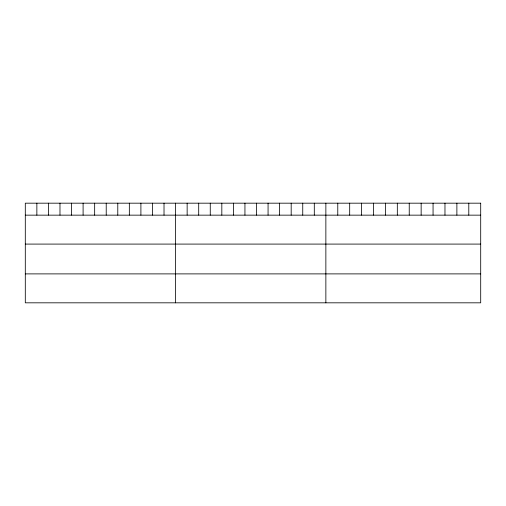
<?xml version="1.0" encoding="UTF-8"?>
<svg xmlns="http://www.w3.org/2000/svg" width="506" height="506" viewBox="0 0 506 506"><rect width="100%" height="100%" fill="white"/><g stroke="black" fill="none" stroke-linecap="round" stroke-linejoin="round"><path stroke-width="0.76" d="M25.3 215.151L480.7 215.151M25.3 244.088L480.7 244.088M25.3 273.891L480.7 273.891M468.79 203.178L468.79 215.151M456.88 203.178L456.88 215.151M444.97 203.178L444.97 215.151M433.06 203.178L433.06 215.151M421.15 203.178L421.15 215.151M409.24 203.178L409.24 215.151M397.324 203.178L397.324 215.151M385.414 203.178L385.414 215.151M373.504 203.178L373.504 215.151M361.594 203.178L361.594 215.151M349.684 203.178L349.684 215.151M337.774 203.178L337.774 215.151M325.864 203.178L325.864 302.822M314.302 203.178L314.302 215.151M302.746 203.178L302.746 215.151M291.184 203.178L291.184 215.151M279.622 203.178L279.622 215.151M268.066 203.178L268.066 215.151M256.504 203.178L256.504 215.151M244.942 203.178L244.942 215.151M233.38 203.178L233.38 215.151M221.824 203.178L221.824 215.151M210.262 203.178L210.262 215.151M198.7 203.178L198.7 215.151M187.144 203.178L187.144 215.151M175.582 203.178L175.582 302.822M164.02 203.178L164.02 215.151M152.464 203.178L152.464 215.151M140.902 203.178L140.902 215.151M129.34 203.178L129.34 215.151M117.784 203.178L117.784 215.151M106.222 203.178L106.222 215.151M94.66 203.178L94.66 215.151M83.098 203.178L83.098 215.151M71.542 203.178L71.542 215.151M59.98 203.178L59.98 215.151M48.418 203.178L48.418 215.151M36.862 203.178L36.862 215.151M480.7 203.178L25.3 203.178L25.3 302.822L480.7 302.822L480.7 203.178"/></g></svg>
